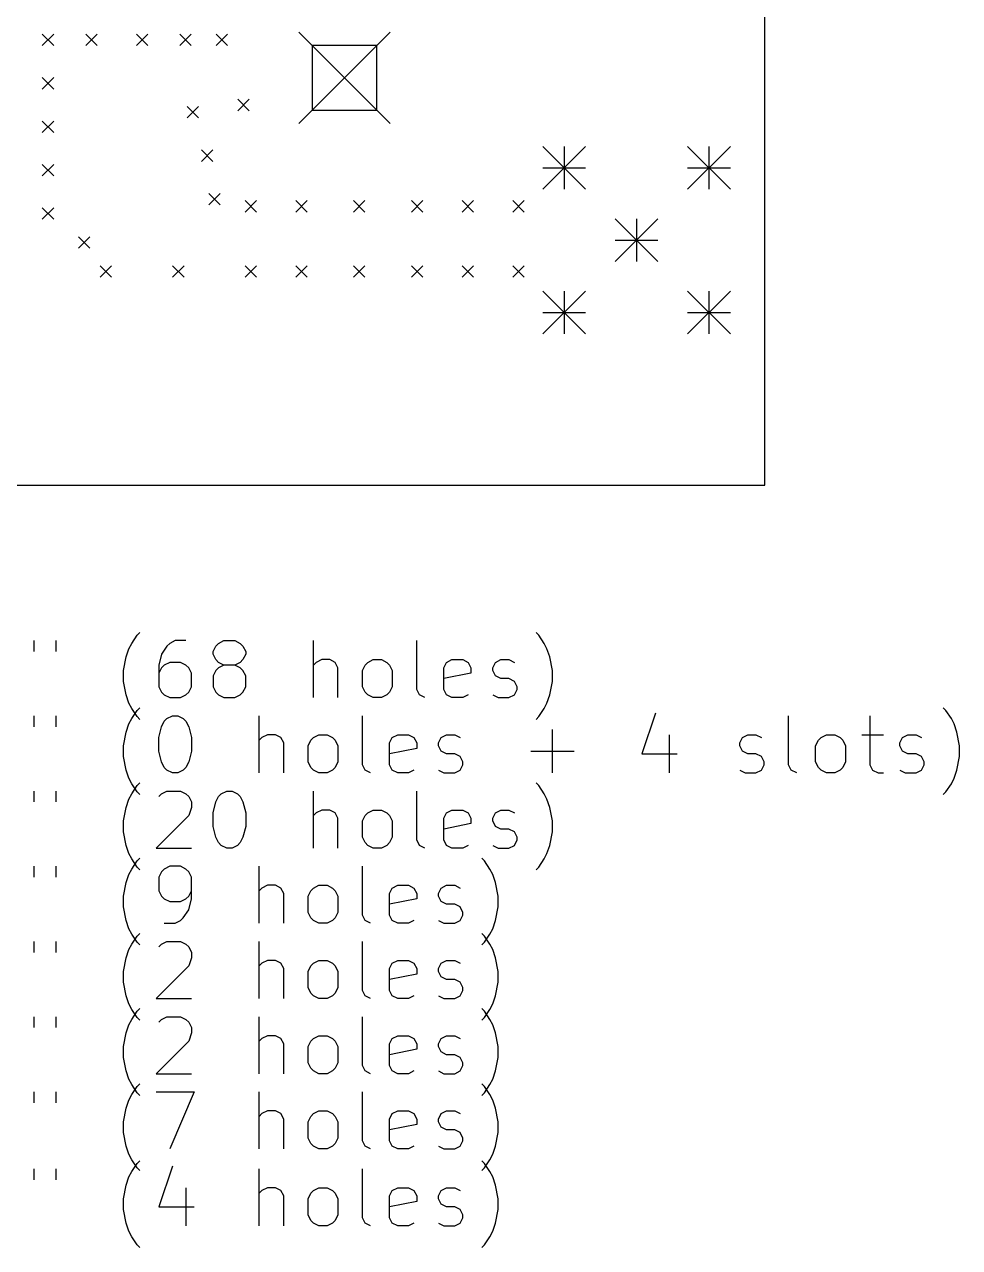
# Model space of a CAD drawing. Extents: x 82.8 to 149.3, y -167.4 to -84.
# Drawn here: x 116.52 to 149.33, y -167.36 to -124.43 of the extents above; entities that cross this region are included whole.
import ezdxf

# ---------------------------------------------------------------- set-up
doc = ezdxf.new("R2010")
doc.units = 0
doc.layers.add('BLACK', color=7, linetype='CONTINUOUS')

msp = doc.modelspace()

# ---------------------------------------------------------------- linework, layer by layer
at = {"layer": 'BLACK', "linetype": 'CONTINUOUS'}
for p, q in [((142.5, -140.6), (142.5, -84)), ((117.148, -124.768), (117.548, -125.168)), ((117.548, -124.768), (117.148, -125.168)), ((118.672, -124.768), (119.072, -125.168)), ((119.072, -124.768), (118.672, -125.168)), ((120.45, -124.768), (120.85, -125.168)), ((120.85, -124.768), (120.45, -125.168)), ((121.974, -124.768), (122.374, -125.168)), ((122.374, -124.768), (121.974, -125.168)), ((123.244, -124.768), (123.644, -125.168)), ((123.644, -124.768), (123.244, -125.168)), ((126.15, -124.7), (129.35, -127.9)), ((129.35, -124.7), (126.15, -127.9)), ((128.881, -125.169), (126.619, -125.169)), ((126.619, -125.169), (126.619, -127.431)), ((128.881, -127.431), (128.881, -125.169)), ((117.148, -126.292), (117.548, -126.692)), ((117.548, -126.292), (117.148, -126.692)), ((124.006, -127.054), (124.406, -127.454)), ((124.406, -127.054), (124.006, -127.454)), ((122.228, -127.308), (122.628, -127.708)), ((122.628, -127.308), (122.228, -127.708)), ((126.619, -127.431), (128.881, -127.431)), ((117.148, -127.816), (117.548, -128.216)), ((117.548, -127.816), (117.148, -128.216)), ((134.71, -128.71), (136.21, -130.21)), ((136.21, -128.71), (134.71, -130.21)), ((135.46, -128.71), (135.46, -130.21)), ((139.79, -128.71), (141.29, -130.21)), ((141.29, -128.71), (139.79, -130.21)), ((140.54, -128.71), (140.54, -130.21)), ((122.736, -128.832), (123.136, -129.232)), ((123.136, -128.832), (122.736, -129.232)), ((117.148, -129.34), (117.548, -129.74)), ((117.548, -129.34), (117.148, -129.74)), ((134.71, -129.46), (136.21, -129.46)), ((139.79, -129.46), (141.29, -129.46)), ((122.99, -130.356), (123.39, -130.756)), ((123.39, -130.356), (122.99, -130.756)), ((117.148, -130.864), (117.548, -131.264)), ((117.548, -130.864), (117.148, -131.264)), ((124.26, -130.61), (124.66, -131.01)), ((124.66, -130.61), (124.26, -131.01)), ((126.038, -130.61), (126.438, -131.01)), ((126.438, -130.61), (126.038, -131.01)), ((128.07, -130.61), (128.47, -131.01)), ((128.47, -130.61), (128.07, -131.01)), ((130.102, -130.61), (130.502, -131.01)), ((130.502, -130.61), (130.102, -131.01)), ((131.88, -130.61), (132.28, -131.01)), ((132.28, -130.61), (131.88, -131.01)), ((133.658, -130.61), (134.058, -131.01)), ((134.058, -130.61), (133.658, -131.01)), ((137.25, -131.25), (138.75, -132.75)), ((138.75, -131.25), (137.25, -132.75)), ((138, -131.25), (138, -132.75)), ((118.418, -131.88), (118.818, -132.28)), ((118.818, -131.88), (118.418, -132.28)), ((137.25, -132), (138.75, -132)), ((119.18, -132.896), (119.58, -133.296)), ((119.58, -132.896), (119.18, -133.296)), ((121.72, -132.896), (122.12, -133.296)), ((122.12, -132.896), (121.72, -133.296)), ((124.26, -132.896), (124.66, -133.296)), ((124.66, -132.896), (124.26, -133.296)), ((126.038, -132.896), (126.438, -133.296)), ((126.438, -132.896), (126.038, -133.296)), ((128.07, -132.896), (128.47, -133.296)), ((128.47, -132.896), (128.07, -133.296)), ((130.102, -132.896), (130.502, -133.296)), ((130.502, -132.896), (130.102, -133.296)), ((131.88, -132.896), (132.28, -133.296)), ((132.28, -132.896), (131.88, -133.296)), ((133.658, -132.896), (134.058, -133.296)), ((134.058, -132.896), (133.658, -133.296)), ((134.71, -133.79), (136.21, -135.29)), ((136.21, -133.79), (134.71, -135.29)), ((135.46, -133.79), (135.46, -135.29)), ((139.79, -133.79), (141.29, -135.29)), ((141.29, -133.79), (139.79, -135.29)), ((140.54, -133.79), (140.54, -135.29)), ((134.71, -134.54), (136.21, -134.54)), ((139.79, -134.54), (141.29, -134.54)), ((109.7, -140.6), (142.5, -140.6)), ((120.283, -146.15), (120.474, -145.864)), ((120.474, -145.864), (120.569, -145.769)), ((134.569, -145.864), (134.474, -145.769)), ((134.76, -146.15), (134.569, -145.864)), ((116.855, -146.055), (116.855, -146.436)), ((117.617, -146.055), (117.617, -146.436)), ((120.093, -146.626), (120.188, -146.34)), ((120.188, -146.34), (120.283, -146.15)), ((121.521, -146.245), (121.331, -146.531)), ((121.617, -146.15), (121.521, -146.245)), ((121.807, -146.055), (121.617, -146.15)), ((122.188, -146.055), (121.807, -146.055)), ((123.14, -146.436), (123.236, -146.245)), ((123.236, -146.245), (123.331, -146.15)), ((123.331, -146.15), (123.521, -146.055)), ((123.521, -146.055), (123.902, -146.055)), ((123.902, -146.055), (124.093, -146.15)), ((124.093, -146.15), (124.188, -146.245)), ((124.188, -146.245), (124.283, -146.436)), ((126.664, -148.055), (126.664, -146.055)), ((130.283, -147.769), (130.283, -146.055)), ((134.855, -146.34), (134.76, -146.15)), ((134.95, -146.626), (134.855, -146.34)), ((119.998, -147.102), (120.093, -146.626)), ((121.331, -146.531), (121.236, -146.912)), ((121.617, -146.817), (121.426, -146.912)), ((121.998, -146.817), (121.617, -146.817)), ((122.188, -146.912), (121.998, -146.817)), ((123.14, -146.531), (123.14, -146.436)), ((123.236, -146.721), (123.14, -146.531)), ((123.331, -146.817), (123.236, -146.721)), ((123.521, -146.912), (123.331, -146.817)), ((124.093, -146.817), (123.902, -146.912)), ((124.188, -146.721), (124.093, -146.817)), ((124.283, -146.531), (124.188, -146.721)), ((124.283, -146.436), (124.283, -146.531)), ((126.76, -146.817), (126.664, -146.912)), ((126.95, -146.721), (126.76, -146.817)), ((127.236, -146.721), (126.95, -146.721)), ((127.426, -146.817), (127.236, -146.721)), ((127.521, -147.007), (127.426, -146.817)), ((128.474, -146.912), (128.569, -146.817)), ((128.569, -146.817), (128.76, -146.721)), ((128.76, -146.721), (129.045, -146.721)), ((129.045, -146.721), (129.236, -146.817)), ((129.236, -146.817), (129.331, -146.912)), ((131.236, -147.007), (131.331, -146.817)), ((131.331, -146.817), (131.521, -146.721)), ((131.521, -146.721), (131.902, -146.721)), ((131.902, -146.721), (132.093, -146.817)), ((132.093, -146.817), (132.188, -147.007)), ((132.95, -147.007), (133.045, -146.817)), ((133.045, -146.817), (133.236, -146.721)), ((133.236, -146.721), (133.521, -146.721)), ((133.521, -146.721), (133.712, -146.817)), ((135.045, -147.102), (134.95, -146.626)), ((119.998, -147.483), (119.998, -147.102)), ((121.236, -146.912), (121.236, -147.674)), ((121.331, -147.007), (121.236, -147.198)), ((121.426, -146.912), (121.331, -147.007)), ((122.283, -147.007), (122.188, -146.912)), ((122.379, -147.198), (122.283, -147.007)), ((122.379, -147.674), (122.379, -147.198)), ((123.236, -147.102), (123.14, -147.293)), ((123.331, -147.007), (123.236, -147.102)), ((123.521, -146.912), (123.331, -147.007)), ((123.902, -146.912), (123.521, -146.912)), ((124.093, -147.007), (123.902, -146.912)), ((124.188, -147.102), (124.093, -147.007)), ((124.283, -147.293), (124.188, -147.102)), ((127.521, -148.055), (127.521, -147.007)), ((128.379, -147.102), (128.474, -146.912)), ((128.379, -147.674), (128.379, -147.102)), ((129.331, -146.912), (129.426, -147.102)), ((129.426, -147.102), (129.426, -147.674)), ((131.236, -147.769), (131.236, -147.007)), ((132.188, -147.198), (131.236, -147.388)), ((132.188, -147.007), (132.188, -147.198)), ((132.95, -147.102), (132.95, -147.007)), ((133.045, -147.293), (132.95, -147.102)), ((135.045, -147.483), (135.045, -147.102)), ((120.093, -147.96), (119.998, -147.483)), ((121.236, -147.674), (121.331, -147.864)), ((122.283, -147.864), (122.379, -147.674)), ((123.14, -147.293), (123.14, -147.674)), ((123.14, -147.674), (123.236, -147.864)), ((124.188, -147.864), (124.283, -147.674)), ((124.283, -147.674), (124.283, -147.293)), ((128.474, -147.864), (128.379, -147.674)), ((129.426, -147.674), (129.331, -147.864)), ((133.236, -147.388), (133.045, -147.293)), ((133.521, -147.388), (133.236, -147.388)), ((133.712, -147.483), (133.521, -147.388)), ((133.807, -147.674), (133.712, -147.483)), ((133.807, -147.769), (133.807, -147.674)), ((134.95, -147.96), (135.045, -147.483)), ((120.188, -148.245), (120.093, -147.96)), ((121.331, -147.864), (121.426, -147.96)), ((121.426, -147.96), (121.617, -148.055)), ((121.617, -148.055), (121.998, -148.055)), ((121.998, -148.055), (122.188, -147.96)), ((122.188, -147.96), (122.283, -147.864)), ((123.236, -147.864), (123.331, -147.96)), ((123.331, -147.96), (123.521, -148.055)), ((123.521, -148.055), (123.902, -148.055)), ((123.902, -148.055), (124.093, -147.96)), ((124.093, -147.96), (124.188, -147.864)), ((128.569, -147.96), (128.474, -147.864)), ((128.76, -148.055), (128.569, -147.96)), ((129.045, -148.055), (128.76, -148.055)), ((129.236, -147.96), (129.045, -148.055)), ((129.331, -147.864), (129.236, -147.96)), ((130.379, -147.96), (130.283, -147.769)), ((130.569, -148.055), (130.379, -147.96)), ((131.331, -147.96), (131.236, -147.769)), ((131.521, -148.055), (131.331, -147.96)), ((131.902, -148.055), (131.521, -148.055)), ((132.093, -147.96), (131.902, -148.055)), ((132.95, -147.96), (133.14, -148.055)), ((133.14, -148.055), (133.521, -148.055)), ((133.521, -148.055), (133.712, -147.96)), ((133.712, -147.96), (133.807, -147.769)), ((134.855, -148.245), (134.95, -147.96)), ((120.283, -148.436), (120.188, -148.245)), ((120.474, -148.721), (120.283, -148.436)), ((120.283, -148.79), (120.474, -148.504)), ((120.474, -148.504), (120.569, -148.409)), ((134.569, -148.721), (134.76, -148.436)), ((134.76, -148.436), (134.855, -148.245)), ((148.855, -148.504), (148.76, -148.409)), ((149.045, -148.79), (148.855, -148.504)), ((116.855, -148.695), (116.855, -149.076)), ((117.617, -148.695), (117.617, -149.076)), ((120.188, -148.98), (120.283, -148.79)), ((120.569, -148.817), (120.474, -148.721)), ((121.331, -149.076), (121.426, -148.885)), ((121.426, -148.885), (121.521, -148.79)), ((121.521, -148.79), (121.712, -148.695)), ((121.712, -148.695), (121.902, -148.695)), ((121.902, -148.695), (122.093, -148.79)), ((122.093, -148.79), (122.188, -148.885)), ((122.188, -148.885), (122.283, -149.076)), ((124.76, -150.695), (124.76, -148.695)), ((128.379, -150.409), (128.379, -148.695)), ((134.474, -148.817), (134.569, -148.721)), ((138.664, -148.6), (138.188, -150.028)), ((143.331, -150.409), (143.331, -148.695)), ((146.188, -148.695), (146.188, -150.409)), ((149.14, -148.98), (149.045, -148.79)), ((119.998, -149.742), (120.093, -149.266)), ((120.093, -149.266), (120.188, -148.98)), ((121.236, -149.457), (121.331, -149.076)), ((122.283, -149.076), (122.379, -149.457)), ((125.045, -149.361), (124.855, -149.457)), ((125.331, -149.361), (125.045, -149.361)), ((125.521, -149.457), (125.331, -149.361)), ((126.664, -149.457), (126.855, -149.361)), ((126.855, -149.361), (127.14, -149.361)), ((127.14, -149.361), (127.331, -149.457)), ((129.426, -149.457), (129.617, -149.361)), ((129.617, -149.361), (129.998, -149.361)), ((129.998, -149.361), (130.188, -149.457)), ((131.14, -149.457), (131.331, -149.361)), ((131.331, -149.361), (131.617, -149.361)), ((131.617, -149.361), (131.807, -149.457)), ((135.045, -150.695), (135.045, -149.171)), ((139.14, -149.361), (139.14, -150.695)), ((141.712, -149.457), (141.902, -149.361)), ((141.902, -149.361), (142.188, -149.361)), ((142.188, -149.361), (142.379, -149.457)), ((144.474, -149.457), (144.664, -149.361)), ((144.664, -149.361), (144.95, -149.361)), ((144.95, -149.361), (145.14, -149.457)), ((145.902, -149.361), (146.664, -149.361)), ((147.331, -149.457), (147.521, -149.361)), ((147.521, -149.361), (147.807, -149.361)), ((147.807, -149.361), (147.998, -149.457)), ((149.236, -149.266), (149.14, -148.98)), ((149.331, -149.742), (149.236, -149.266)), ((119.998, -150.123), (119.998, -149.742)), ((121.236, -149.933), (121.236, -149.457)), ((122.379, -149.457), (122.379, -149.933)), ((124.855, -149.457), (124.76, -149.552)), ((125.617, -149.647), (125.521, -149.457)), ((125.617, -150.695), (125.617, -149.647)), ((126.474, -149.742), (126.569, -149.552)), ((126.474, -150.314), (126.474, -149.742)), ((126.569, -149.552), (126.664, -149.457)), ((127.331, -149.457), (127.426, -149.552)), ((127.426, -149.552), (127.521, -149.742)), ((127.521, -149.742), (127.521, -150.314)), ((129.331, -149.647), (129.426, -149.457)), ((129.331, -150.409), (129.331, -149.647)), ((130.188, -149.457), (130.283, -149.647)), ((130.283, -149.647), (130.283, -149.838)), ((131.045, -149.647), (131.14, -149.457)), ((131.045, -149.742), (131.045, -149.647)), ((131.14, -149.933), (131.045, -149.742)), ((141.617, -149.647), (141.712, -149.457)), ((141.617, -149.742), (141.617, -149.647)), ((141.712, -149.933), (141.617, -149.742)), ((144.283, -149.742), (144.379, -149.552)), ((144.283, -150.314), (144.283, -149.742)), ((144.379, -149.552), (144.474, -149.457)), ((145.14, -149.457), (145.236, -149.552)), ((145.236, -149.552), (145.331, -149.742)), ((145.331, -149.742), (145.331, -150.314)), ((147.236, -149.647), (147.331, -149.457)), ((147.236, -149.742), (147.236, -149.647)), ((147.331, -149.933), (147.236, -149.742)), ((149.331, -150.123), (149.331, -149.742)), ((120.093, -150.6), (119.998, -150.123)), ((121.331, -150.314), (121.236, -149.933)), ((122.379, -149.933), (122.283, -150.314)), ((130.283, -149.838), (129.331, -150.028)), ((131.331, -150.028), (131.14, -149.933)), ((131.617, -150.028), (131.331, -150.028)), ((131.807, -150.123), (131.617, -150.028)), ((131.902, -150.314), (131.807, -150.123)), ((134.283, -149.933), (135.807, -149.933)), ((138.188, -150.028), (139.426, -150.028)), ((141.902, -150.028), (141.712, -149.933)), ((142.188, -150.028), (141.902, -150.028)), ((142.379, -150.123), (142.188, -150.028)), ((142.474, -150.314), (142.379, -150.123)), ((147.521, -150.028), (147.331, -149.933)), ((147.807, -150.028), (147.521, -150.028)), ((147.998, -150.123), (147.807, -150.028)), ((148.093, -150.314), (147.998, -150.123)), ((149.236, -150.6), (149.331, -150.123)), ((120.188, -150.885), (120.093, -150.6)), ((121.426, -150.504), (121.331, -150.314)), ((121.521, -150.6), (121.426, -150.504)), ((121.712, -150.695), (121.521, -150.6)), ((122.093, -150.6), (121.902, -150.695)), ((122.188, -150.504), (122.093, -150.6)), ((122.283, -150.314), (122.188, -150.504)), ((126.569, -150.504), (126.474, -150.314)), ((126.664, -150.6), (126.569, -150.504)), ((126.855, -150.695), (126.664, -150.6)), ((127.331, -150.6), (127.14, -150.695)), ((127.426, -150.504), (127.331, -150.6)), ((127.521, -150.314), (127.426, -150.504)), ((128.474, -150.6), (128.379, -150.409)), ((128.664, -150.695), (128.474, -150.6)), ((129.426, -150.6), (129.331, -150.409)), ((129.617, -150.695), (129.426, -150.6)), ((130.188, -150.6), (129.998, -150.695)), ((131.045, -150.6), (131.236, -150.695)), ((131.617, -150.695), (131.807, -150.6)), ((131.807, -150.6), (131.902, -150.409)), ((131.902, -150.409), (131.902, -150.314)), ((141.617, -150.6), (141.807, -150.695)), ((142.188, -150.695), (142.379, -150.6)), ((142.379, -150.6), (142.474, -150.409)), ((142.474, -150.409), (142.474, -150.314)), ((143.426, -150.6), (143.331, -150.409)), ((143.617, -150.695), (143.426, -150.6)), ((144.379, -150.504), (144.283, -150.314)), ((144.474, -150.6), (144.379, -150.504)), ((144.664, -150.695), (144.474, -150.6)), ((145.14, -150.6), (144.95, -150.695)), ((145.236, -150.504), (145.14, -150.6)), ((145.331, -150.314), (145.236, -150.504)), ((146.188, -150.409), (146.283, -150.6)), ((146.283, -150.6), (146.474, -150.695)), ((147.236, -150.6), (147.426, -150.695)), ((147.807, -150.695), (147.998, -150.6)), ((147.998, -150.6), (148.093, -150.409)), ((148.093, -150.409), (148.093, -150.314)), ((149.14, -150.885), (149.236, -150.6)), ((120.283, -151.076), (120.188, -150.885)), ((120.474, -151.361), (120.283, -151.076)), ((120.474, -151.144), (120.569, -151.049)), ((121.902, -150.695), (121.712, -150.695)), ((127.14, -150.695), (126.855, -150.695)), ((129.998, -150.695), (129.617, -150.695)), ((131.236, -150.695), (131.617, -150.695)), ((134.569, -151.144), (134.474, -151.049)), ((141.807, -150.695), (142.188, -150.695)), ((144.95, -150.695), (144.664, -150.695)), ((146.474, -150.695), (146.664, -150.695)), ((147.426, -150.695), (147.807, -150.695)), ((148.855, -151.361), (149.045, -151.076)), ((149.045, -151.076), (149.14, -150.885)), ((116.855, -151.335), (116.855, -151.716)), ((117.617, -151.335), (117.617, -151.716)), ((120.188, -151.62), (120.283, -151.43)), ((120.283, -151.43), (120.474, -151.144)), ((120.569, -151.457), (120.474, -151.361)), ((121.236, -151.525), (121.331, -151.43)), ((121.331, -151.43), (121.521, -151.335)), ((121.521, -151.335), (121.998, -151.335)), ((121.998, -151.335), (122.188, -151.43)), ((122.188, -151.43), (122.283, -151.525)), ((122.283, -151.525), (122.379, -151.716)), ((123.236, -151.716), (123.331, -151.525)), ((123.331, -151.525), (123.426, -151.43)), ((123.426, -151.43), (123.617, -151.335)), ((123.617, -151.335), (123.807, -151.335)), ((123.807, -151.335), (123.998, -151.43)), ((123.998, -151.43), (124.093, -151.525)), ((124.093, -151.525), (124.188, -151.716)), ((126.664, -153.335), (126.664, -151.335)), ((130.283, -153.049), (130.283, -151.335)), ((134.76, -151.43), (134.569, -151.144)), ((134.855, -151.62), (134.76, -151.43)), ((148.76, -151.457), (148.855, -151.361)), ((119.998, -152.382), (120.093, -151.906)), ((120.093, -151.906), (120.188, -151.62)), ((122.379, -151.906), (122.283, -152.192)), ((122.379, -151.716), (122.379, -151.906)), ((123.14, -152.097), (123.236, -151.716)), ((124.188, -151.716), (124.283, -152.097)), ((134.95, -151.906), (134.855, -151.62)), ((135.045, -152.382), (134.95, -151.906)), ((119.998, -152.763), (119.998, -152.382)), ((122.283, -152.192), (121.14, -153.335)), ((123.14, -152.573), (123.14, -152.097)), ((124.283, -152.097), (124.283, -152.573)), ((126.76, -152.097), (126.664, -152.192)), ((126.95, -152.001), (126.76, -152.097)), ((127.236, -152.001), (126.95, -152.001)), ((127.426, -152.097), (127.236, -152.001)), ((127.521, -152.287), (127.426, -152.097)), ((127.521, -153.335), (127.521, -152.287)), ((128.379, -152.382), (128.474, -152.192)), ((128.379, -152.954), (128.379, -152.382)), ((128.474, -152.192), (128.569, -152.097)), ((128.569, -152.097), (128.76, -152.001)), ((128.76, -152.001), (129.045, -152.001)), ((129.045, -152.001), (129.236, -152.097)), ((129.236, -152.097), (129.331, -152.192)), ((129.331, -152.192), (129.426, -152.382)), ((129.426, -152.382), (129.426, -152.954)), ((131.236, -152.287), (131.331, -152.097)), ((131.236, -153.049), (131.236, -152.287)), ((131.331, -152.097), (131.521, -152.001)), ((131.521, -152.001), (131.902, -152.001)), ((131.902, -152.001), (132.093, -152.097)), ((132.093, -152.097), (132.188, -152.287)), ((132.188, -152.287), (132.188, -152.478)), ((132.95, -152.287), (133.045, -152.097)), ((132.95, -152.382), (132.95, -152.287)), ((133.045, -152.573), (132.95, -152.382)), ((133.045, -152.097), (133.236, -152.001)), ((133.236, -152.001), (133.521, -152.001)), ((133.521, -152.001), (133.712, -152.097)), ((135.045, -152.763), (135.045, -152.382)), ((120.093, -153.24), (119.998, -152.763)), ((123.236, -152.954), (123.14, -152.573)), ((124.283, -152.573), (124.188, -152.954)), ((132.188, -152.478), (131.236, -152.668)), ((133.236, -152.668), (133.045, -152.573)), ((133.521, -152.668), (133.236, -152.668)), ((133.712, -152.763), (133.521, -152.668)), ((133.807, -152.954), (133.712, -152.763)), ((134.95, -153.24), (135.045, -152.763)), ((120.188, -153.525), (120.093, -153.24)), ((123.331, -153.144), (123.236, -152.954)), ((123.426, -153.24), (123.331, -153.144)), ((123.617, -153.335), (123.426, -153.24)), ((123.998, -153.24), (123.807, -153.335)), ((124.093, -153.144), (123.998, -153.24)), ((124.188, -152.954), (124.093, -153.144)), ((128.474, -153.144), (128.379, -152.954)), ((128.569, -153.24), (128.474, -153.144)), ((128.76, -153.335), (128.569, -153.24)), ((129.236, -153.24), (129.045, -153.335)), ((129.331, -153.144), (129.236, -153.24)), ((129.426, -152.954), (129.331, -153.144)), ((130.379, -153.24), (130.283, -153.049)), ((130.569, -153.335), (130.379, -153.24)), ((131.331, -153.24), (131.236, -153.049)), ((131.521, -153.335), (131.331, -153.24)), ((132.093, -153.24), (131.902, -153.335)), ((132.95, -153.24), (133.14, -153.335)), ((133.521, -153.335), (133.712, -153.24)), ((133.712, -153.24), (133.807, -153.049)), ((133.807, -153.049), (133.807, -152.954)), ((134.855, -153.525), (134.95, -153.24)), ((120.283, -153.716), (120.188, -153.525)), ((120.474, -153.784), (120.569, -153.689)), ((121.14, -153.335), (122.379, -153.335)), ((123.807, -153.335), (123.617, -153.335)), ((129.045, -153.335), (128.76, -153.335)), ((131.902, -153.335), (131.521, -153.335)), ((132.664, -153.784), (132.569, -153.689)), ((133.14, -153.335), (133.521, -153.335)), ((134.76, -153.716), (134.855, -153.525)), ((116.855, -153.975), (116.855, -154.356)), ((117.617, -153.975), (117.617, -154.356)), ((120.188, -154.26), (120.283, -154.07)), ((120.474, -154.001), (120.283, -153.716)), ((120.283, -154.07), (120.474, -153.784)), ((120.569, -154.097), (120.474, -154.001)), ((121.426, -154.07), (121.331, -154.165)), ((121.617, -153.975), (121.426, -154.07)), ((121.998, -153.975), (121.617, -153.975)), ((122.188, -154.07), (121.998, -153.975)), ((122.283, -154.165), (122.188, -154.07)), ((124.76, -155.975), (124.76, -153.975)), ((128.379, -155.689), (128.379, -153.975)), ((132.855, -154.07), (132.664, -153.784)), ((132.95, -154.26), (132.855, -154.07)), ((134.474, -154.097), (134.569, -154.001)), ((134.569, -154.001), (134.76, -153.716)), ((119.998, -155.022), (120.093, -154.546)), ((120.093, -154.546), (120.188, -154.26)), ((121.331, -154.165), (121.236, -154.356)), ((121.236, -154.356), (121.236, -154.832)), ((122.379, -154.356), (122.283, -154.165)), ((122.379, -155.118), (122.379, -154.356)), ((133.045, -154.546), (132.95, -154.26)), ((133.14, -155.022), (133.045, -154.546)), ((121.236, -154.832), (121.331, -155.022)), ((122.283, -155.022), (122.379, -154.832)), ((124.855, -154.737), (124.76, -154.832)), ((125.045, -154.641), (124.855, -154.737)), ((125.331, -154.641), (125.045, -154.641)), ((125.521, -154.737), (125.331, -154.641)), ((125.617, -154.927), (125.521, -154.737)), ((125.617, -155.975), (125.617, -154.927)), ((126.474, -155.022), (126.569, -154.832)), ((126.569, -154.832), (126.664, -154.737)), ((126.664, -154.737), (126.855, -154.641)), ((126.855, -154.641), (127.14, -154.641)), ((127.14, -154.641), (127.331, -154.737)), ((127.331, -154.737), (127.426, -154.832)), ((127.426, -154.832), (127.521, -155.022)), ((129.331, -154.927), (129.426, -154.737)), ((129.331, -155.689), (129.331, -154.927)), ((129.426, -154.737), (129.617, -154.641)), ((129.617, -154.641), (129.998, -154.641)), ((129.998, -154.641), (130.188, -154.737)), ((130.188, -154.737), (130.283, -154.927)), ((130.283, -154.927), (130.283, -155.118)), ((131.045, -154.927), (131.14, -154.737)), ((131.045, -155.022), (131.045, -154.927)), ((131.14, -154.737), (131.331, -154.641)), ((131.331, -154.641), (131.617, -154.641)), ((131.617, -154.641), (131.807, -154.737)), ((119.998, -155.403), (119.998, -155.022)), ((120.093, -155.88), (119.998, -155.403)), ((121.331, -155.022), (121.426, -155.118)), ((121.426, -155.118), (121.617, -155.213)), ((121.617, -155.213), (121.998, -155.213)), ((121.998, -155.213), (122.188, -155.118)), ((122.188, -155.118), (122.283, -155.022)), ((122.283, -155.499), (122.379, -155.118)), ((126.474, -155.594), (126.474, -155.022)), ((127.521, -155.022), (127.521, -155.594)), ((130.283, -155.118), (129.331, -155.308)), ((131.14, -155.213), (131.045, -155.022)), ((131.331, -155.308), (131.14, -155.213)), ((131.617, -155.308), (131.331, -155.308)), ((131.807, -155.403), (131.617, -155.308)), ((131.902, -155.594), (131.807, -155.403)), ((133.045, -155.88), (133.14, -155.403)), ((133.14, -155.403), (133.14, -155.022)), ((121.998, -155.88), (122.093, -155.784)), ((122.093, -155.784), (122.283, -155.499)), ((126.569, -155.784), (126.474, -155.594)), ((126.664, -155.88), (126.569, -155.784)), ((127.426, -155.784), (127.331, -155.88)), ((127.521, -155.594), (127.426, -155.784)), ((128.474, -155.88), (128.379, -155.689)), ((129.426, -155.88), (129.331, -155.689)), ((131.807, -155.88), (131.902, -155.689)), ((131.902, -155.689), (131.902, -155.594)), ((120.188, -156.165), (120.093, -155.88)), ((120.283, -156.356), (120.188, -156.165)), ((121.426, -155.975), (121.807, -155.975)), ((121.807, -155.975), (121.998, -155.88)), ((126.855, -155.975), (126.664, -155.88)), ((127.14, -155.975), (126.855, -155.975)), ((127.331, -155.88), (127.14, -155.975)), ((128.664, -155.975), (128.474, -155.88)), ((129.617, -155.975), (129.426, -155.88)), ((129.998, -155.975), (129.617, -155.975)), ((130.188, -155.88), (129.998, -155.975)), ((131.045, -155.88), (131.236, -155.975)), ((131.236, -155.975), (131.617, -155.975)), ((131.617, -155.975), (131.807, -155.88)), ((132.855, -156.356), (132.95, -156.165)), ((132.95, -156.165), (133.045, -155.88)), ((116.855, -156.615), (116.855, -156.996)), ((117.617, -156.615), (117.617, -156.996)), ((120.474, -156.641), (120.283, -156.356)), ((120.283, -156.71), (120.474, -156.424)), ((120.474, -156.424), (120.569, -156.329)), ((120.569, -156.737), (120.474, -156.641)), ((121.331, -156.71), (121.521, -156.615)), ((121.521, -156.615), (121.998, -156.615)), ((121.998, -156.615), (122.188, -156.71)), ((124.76, -158.615), (124.76, -156.615)), ((128.379, -158.329), (128.379, -156.615)), ((132.664, -156.424), (132.569, -156.329)), ((132.569, -156.737), (132.664, -156.641)), ((132.664, -156.641), (132.855, -156.356)), ((132.855, -156.71), (132.664, -156.424)), ((120.093, -157.186), (120.188, -156.9)), ((120.188, -156.9), (120.283, -156.71)), ((121.236, -156.805), (121.331, -156.71)), ((122.188, -156.71), (122.283, -156.805)), ((122.283, -156.805), (122.379, -156.996)), ((122.379, -156.996), (122.379, -157.186)), ((132.95, -156.9), (132.855, -156.71)), ((133.045, -157.186), (132.95, -156.9)), ((119.998, -157.662), (120.093, -157.186)), ((122.283, -157.472), (121.14, -158.615)), ((122.379, -157.186), (122.283, -157.472)), ((124.855, -157.377), (124.76, -157.472)), ((125.045, -157.281), (124.855, -157.377)), ((125.331, -157.281), (125.045, -157.281)), ((125.521, -157.377), (125.331, -157.281)), ((125.617, -157.567), (125.521, -157.377)), ((126.474, -157.662), (126.569, -157.472)), ((126.569, -157.472), (126.664, -157.377)), ((126.664, -157.377), (126.855, -157.281)), ((126.855, -157.281), (127.14, -157.281)), ((127.14, -157.281), (127.331, -157.377)), ((127.331, -157.377), (127.426, -157.472)), ((127.426, -157.472), (127.521, -157.662)), ((129.331, -157.567), (129.426, -157.377)), ((129.426, -157.377), (129.617, -157.281)), ((129.617, -157.281), (129.998, -157.281)), ((129.998, -157.281), (130.188, -157.377)), ((130.188, -157.377), (130.283, -157.567)), ((131.045, -157.567), (131.14, -157.377)), ((131.14, -157.377), (131.331, -157.281)), ((131.331, -157.281), (131.617, -157.281)), ((131.617, -157.281), (131.807, -157.377)), ((133.14, -157.662), (133.045, -157.186)), ((119.998, -158.043), (119.998, -157.662)), ((125.617, -158.615), (125.617, -157.567)), ((126.474, -158.234), (126.474, -157.662)), ((127.521, -157.662), (127.521, -158.234)), ((129.331, -158.329), (129.331, -157.567)), ((130.283, -157.758), (129.331, -157.948)), ((130.283, -157.567), (130.283, -157.758)), ((131.045, -157.662), (131.045, -157.567)), ((131.14, -157.853), (131.045, -157.662)), ((131.331, -157.948), (131.14, -157.853)), ((131.617, -157.948), (131.331, -157.948)), ((131.807, -158.043), (131.617, -157.948)), ((133.14, -158.043), (133.14, -157.662)), ((120.093, -158.52), (119.998, -158.043)), ((126.569, -158.424), (126.474, -158.234)), ((127.521, -158.234), (127.426, -158.424)), ((128.474, -158.52), (128.379, -158.329)), ((129.426, -158.52), (129.331, -158.329)), ((131.902, -158.234), (131.807, -158.043)), ((131.807, -158.52), (131.902, -158.329)), ((131.902, -158.329), (131.902, -158.234)), ((133.045, -158.52), (133.14, -158.043)), ((120.188, -158.805), (120.093, -158.52)), ((120.283, -158.996), (120.188, -158.805)), ((121.14, -158.615), (122.379, -158.615)), ((126.664, -158.52), (126.569, -158.424)), ((126.855, -158.615), (126.664, -158.52)), ((127.14, -158.615), (126.855, -158.615)), ((127.331, -158.52), (127.14, -158.615)), ((127.426, -158.424), (127.331, -158.52)), ((128.664, -158.615), (128.474, -158.52)), ((129.617, -158.615), (129.426, -158.52)), ((129.998, -158.615), (129.617, -158.615)), ((130.188, -158.52), (129.998, -158.615)), ((131.045, -158.52), (131.236, -158.615)), ((131.236, -158.615), (131.617, -158.615)), ((131.617, -158.615), (131.807, -158.52)), ((132.855, -158.996), (132.95, -158.805)), ((132.95, -158.805), (133.045, -158.52)), ((116.855, -159.255), (116.855, -159.636)), ((117.617, -159.255), (117.617, -159.636)), ((120.474, -159.281), (120.283, -158.996)), ((120.283, -159.35), (120.474, -159.064)), ((120.474, -159.064), (120.569, -158.969)), ((121.331, -159.35), (121.521, -159.255)), ((121.521, -159.255), (121.998, -159.255)), ((121.998, -159.255), (122.188, -159.35)), ((124.76, -161.255), (124.76, -159.255)), ((128.379, -160.969), (128.379, -159.255)), ((132.664, -159.064), (132.569, -158.969)), ((132.664, -159.281), (132.855, -158.996)), ((132.855, -159.35), (132.664, -159.064)), ((120.093, -159.826), (120.188, -159.54)), ((120.188, -159.54), (120.283, -159.35)), ((120.569, -159.377), (120.474, -159.281)), ((121.236, -159.445), (121.331, -159.35)), ((122.188, -159.35), (122.283, -159.445)), ((122.283, -159.445), (122.379, -159.636)), ((122.379, -159.636), (122.379, -159.826)), ((132.569, -159.377), (132.664, -159.281)), ((132.95, -159.54), (132.855, -159.35)), ((133.045, -159.826), (132.95, -159.54)), ((119.998, -160.302), (120.093, -159.826)), ((122.283, -160.112), (121.14, -161.255)), ((122.379, -159.826), (122.283, -160.112)), ((124.855, -160.017), (124.76, -160.112)), ((125.045, -159.921), (124.855, -160.017)), ((125.331, -159.921), (125.045, -159.921)), ((125.521, -160.017), (125.331, -159.921)), ((125.617, -160.207), (125.521, -160.017)), ((126.474, -160.302), (126.569, -160.112)), ((126.569, -160.112), (126.664, -160.017)), ((126.664, -160.017), (126.855, -159.921)), ((126.855, -159.921), (127.14, -159.921)), ((127.14, -159.921), (127.331, -160.017)), ((127.331, -160.017), (127.426, -160.112)), ((127.426, -160.112), (127.521, -160.302)), ((129.331, -160.207), (129.426, -160.017)), ((129.426, -160.017), (129.617, -159.921)), ((129.617, -159.921), (129.998, -159.921)), ((129.998, -159.921), (130.188, -160.017)), ((130.188, -160.017), (130.283, -160.207)), ((131.045, -160.207), (131.14, -160.017)), ((131.14, -160.017), (131.331, -159.921)), ((131.331, -159.921), (131.617, -159.921)), ((131.617, -159.921), (131.807, -160.017)), ((133.14, -160.302), (133.045, -159.826)), ((119.998, -160.683), (119.998, -160.302)), ((125.617, -161.255), (125.617, -160.207)), ((126.474, -160.874), (126.474, -160.302)), ((127.521, -160.302), (127.521, -160.874)), ((129.331, -160.969), (129.331, -160.207)), ((130.283, -160.398), (129.331, -160.588)), ((130.283, -160.207), (130.283, -160.398)), ((131.045, -160.302), (131.045, -160.207)), ((131.14, -160.493), (131.045, -160.302)), ((131.331, -160.588), (131.14, -160.493)), ((133.14, -160.683), (133.14, -160.302)), ((120.093, -161.16), (119.998, -160.683)), ((126.569, -161.064), (126.474, -160.874)), ((127.521, -160.874), (127.426, -161.064)), ((128.474, -161.16), (128.379, -160.969)), ((129.426, -161.16), (129.331, -160.969)), ((131.617, -160.588), (131.331, -160.588)), ((131.807, -160.683), (131.617, -160.588)), ((131.902, -160.874), (131.807, -160.683)), ((131.807, -161.16), (131.902, -160.969)), ((131.902, -160.969), (131.902, -160.874)), ((133.045, -161.16), (133.14, -160.683)), ((120.188, -161.445), (120.093, -161.16)), ((121.14, -161.255), (122.379, -161.255)), ((126.664, -161.16), (126.569, -161.064)), ((126.855, -161.255), (126.664, -161.16)), ((127.14, -161.255), (126.855, -161.255)), ((127.331, -161.16), (127.14, -161.255)), ((127.426, -161.064), (127.331, -161.16)), ((128.664, -161.255), (128.474, -161.16)), ((129.617, -161.255), (129.426, -161.16)), ((129.998, -161.255), (129.617, -161.255)), ((130.188, -161.16), (129.998, -161.255)), ((131.045, -161.16), (131.236, -161.255)), ((131.236, -161.255), (131.617, -161.255)), ((131.617, -161.255), (131.807, -161.16)), ((132.95, -161.445), (133.045, -161.16)), ((120.283, -161.636), (120.188, -161.445)), ((120.474, -161.921), (120.283, -161.636)), ((120.283, -161.99), (120.474, -161.704)), ((120.474, -161.704), (120.569, -161.609)), ((132.664, -161.704), (132.569, -161.609)), ((132.664, -161.921), (132.855, -161.636)), ((132.855, -161.99), (132.664, -161.704)), ((132.855, -161.636), (132.95, -161.445)), ((116.855, -161.895), (116.855, -162.276)), ((117.617, -161.895), (117.617, -162.276)), ((120.093, -162.466), (120.188, -162.18)), ((120.188, -162.18), (120.283, -161.99)), ((120.569, -162.017), (120.474, -161.921)), ((121.14, -161.895), (122.474, -161.895)), ((122.474, -161.895), (121.617, -163.895)), ((124.76, -163.895), (124.76, -161.895)), ((128.379, -163.609), (128.379, -161.895)), ((132.569, -162.017), (132.664, -161.921)), ((132.95, -162.18), (132.855, -161.99)), ((133.045, -162.466), (132.95, -162.18)), ((119.998, -162.942), (120.093, -162.466)), ((124.855, -162.657), (124.76, -162.752)), ((125.045, -162.561), (124.855, -162.657)), ((125.331, -162.561), (125.045, -162.561)), ((125.521, -162.657), (125.331, -162.561)), ((125.617, -162.847), (125.521, -162.657)), ((126.569, -162.752), (126.664, -162.657)), ((126.664, -162.657), (126.855, -162.561)), ((126.855, -162.561), (127.14, -162.561)), ((127.14, -162.561), (127.331, -162.657)), ((127.331, -162.657), (127.426, -162.752)), ((129.331, -162.847), (129.426, -162.657)), ((129.426, -162.657), (129.617, -162.561)), ((129.617, -162.561), (129.998, -162.561)), ((129.998, -162.561), (130.188, -162.657)), ((130.188, -162.657), (130.283, -162.847)), ((131.045, -162.847), (131.14, -162.657)), ((131.14, -162.657), (131.331, -162.561)), ((131.331, -162.561), (131.617, -162.561)), ((131.617, -162.561), (131.807, -162.657)), ((133.14, -162.942), (133.045, -162.466)), ((119.998, -163.323), (119.998, -162.942)), ((125.617, -163.895), (125.617, -162.847)), ((126.474, -162.942), (126.569, -162.752)), ((126.474, -163.514), (126.474, -162.942)), ((127.426, -162.752), (127.521, -162.942)), ((127.521, -162.942), (127.521, -163.514)), ((129.331, -163.609), (129.331, -162.847)), ((130.283, -163.038), (129.331, -163.228)), ((130.283, -162.847), (130.283, -163.038)), ((131.045, -162.942), (131.045, -162.847)), ((131.14, -163.133), (131.045, -162.942)), ((131.331, -163.228), (131.14, -163.133)), ((133.14, -163.323), (133.14, -162.942)), ((120.093, -163.8), (119.998, -163.323)), ((126.569, -163.704), (126.474, -163.514)), ((127.521, -163.514), (127.426, -163.704)), ((131.617, -163.228), (131.331, -163.228)), ((131.807, -163.323), (131.617, -163.228)), ((131.902, -163.514), (131.807, -163.323)), ((131.902, -163.609), (131.902, -163.514)), ((133.045, -163.8), (133.14, -163.323)), ((120.188, -164.085), (120.093, -163.8)), ((126.664, -163.8), (126.569, -163.704)), ((126.855, -163.895), (126.664, -163.8)), ((127.14, -163.895), (126.855, -163.895)), ((127.331, -163.8), (127.14, -163.895)), ((127.426, -163.704), (127.331, -163.8)), ((128.474, -163.8), (128.379, -163.609)), ((128.664, -163.895), (128.474, -163.8)), ((129.426, -163.8), (129.331, -163.609)), ((129.617, -163.895), (129.426, -163.8)), ((129.998, -163.895), (129.617, -163.895)), ((130.188, -163.8), (129.998, -163.895)), ((131.045, -163.8), (131.236, -163.895)), ((131.236, -163.895), (131.617, -163.895)), ((131.617, -163.895), (131.807, -163.8)), ((131.807, -163.8), (131.902, -163.609)), ((132.95, -164.085), (133.045, -163.8)), ((120.283, -164.276), (120.188, -164.085)), ((120.474, -164.561), (120.283, -164.276)), ((120.283, -164.69), (120.474, -164.404)), ((120.474, -164.404), (120.569, -164.309)), ((132.664, -164.404), (132.569, -164.309)), ((132.664, -164.561), (132.855, -164.276)), ((132.855, -164.69), (132.664, -164.404)), ((132.855, -164.276), (132.95, -164.085)), ((116.855, -164.595), (116.855, -164.976)), ((117.617, -164.595), (117.617, -164.976)), ((120.188, -164.88), (120.283, -164.69)), ((120.569, -164.657), (120.474, -164.561)), ((121.712, -164.5), (121.236, -165.928)), ((124.76, -166.595), (124.76, -164.595)), ((128.379, -166.309), (128.379, -164.595)), ((132.569, -164.657), (132.664, -164.561)), ((132.95, -164.88), (132.855, -164.69)), ((119.998, -165.642), (120.093, -165.166)), ((120.093, -165.166), (120.188, -164.88)), ((122.188, -165.261), (122.188, -166.595)), ((125.045, -165.261), (124.855, -165.357)), ((125.331, -165.261), (125.045, -165.261)), ((125.521, -165.357), (125.331, -165.261)), ((126.664, -165.357), (126.855, -165.261)), ((126.855, -165.261), (127.14, -165.261)), ((127.14, -165.261), (127.331, -165.357)), ((129.426, -165.357), (129.617, -165.261)), ((129.617, -165.261), (129.998, -165.261)), ((129.998, -165.261), (130.188, -165.357)), ((131.14, -165.357), (131.331, -165.261)), ((131.331, -165.261), (131.617, -165.261)), ((131.617, -165.261), (131.807, -165.357)), ((133.045, -165.166), (132.95, -164.88)), ((133.14, -165.642), (133.045, -165.166)), ((119.998, -166.023), (119.998, -165.642)), ((124.855, -165.357), (124.76, -165.452)), ((125.617, -165.547), (125.521, -165.357)), ((125.617, -166.595), (125.617, -165.547)), ((126.474, -165.642), (126.569, -165.452)), ((126.474, -166.214), (126.474, -165.642)), ((126.569, -165.452), (126.664, -165.357)), ((127.331, -165.357), (127.426, -165.452)), ((127.426, -165.452), (127.521, -165.642)), ((127.521, -165.642), (127.521, -166.214)), ((129.331, -165.547), (129.426, -165.357)), ((129.331, -166.309), (129.331, -165.547)), ((130.188, -165.357), (130.283, -165.547)), ((130.283, -165.547), (130.283, -165.738)), ((131.045, -165.547), (131.14, -165.357)), ((131.045, -165.642), (131.045, -165.547)), ((131.14, -165.833), (131.045, -165.642)), ((133.14, -166.023), (133.14, -165.642)), ((120.093, -166.5), (119.998, -166.023)), ((121.236, -165.928), (122.474, -165.928)), ((130.283, -165.738), (129.331, -165.928)), ((131.331, -165.928), (131.14, -165.833)), ((131.617, -165.928), (131.331, -165.928)), ((131.807, -166.023), (131.617, -165.928)), ((131.902, -166.214), (131.807, -166.023)), ((133.045, -166.5), (133.14, -166.023)), ((120.188, -166.785), (120.093, -166.5)), ((126.569, -166.404), (126.474, -166.214)), ((126.664, -166.5), (126.569, -166.404)), ((126.855, -166.595), (126.664, -166.5)), ((127.331, -166.5), (127.14, -166.595)), ((127.426, -166.404), (127.331, -166.5)), ((127.521, -166.214), (127.426, -166.404)), ((128.474, -166.5), (128.379, -166.309)), ((128.664, -166.595), (128.474, -166.5)), ((129.426, -166.5), (129.331, -166.309)), ((129.617, -166.595), (129.426, -166.5)), ((130.188, -166.5), (129.998, -166.595)), ((131.045, -166.5), (131.236, -166.595)), ((131.617, -166.595), (131.807, -166.5)), ((131.807, -166.5), (131.902, -166.309)), ((131.902, -166.309), (131.902, -166.214)), ((132.95, -166.785), (133.045, -166.5)), ((120.283, -166.976), (120.188, -166.785)), ((120.474, -167.261), (120.283, -166.976)), ((127.14, -166.595), (126.855, -166.595)), ((129.998, -166.595), (129.617, -166.595)), ((131.236, -166.595), (131.617, -166.595)), ((132.664, -167.261), (132.855, -166.976)), ((132.855, -166.976), (132.95, -166.785)), ((120.569, -167.357), (120.474, -167.261)), ((132.569, -167.357), (132.664, -167.261))]:
    msp.add_line(p, q, dxfattribs=at)

doc.saveas('drawing.dxf')
